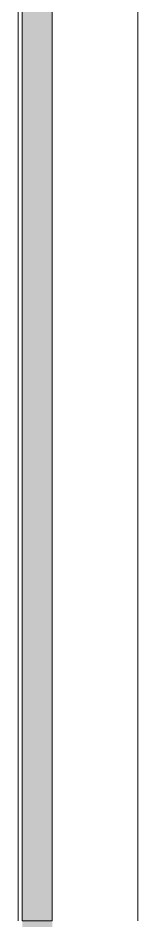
# Model space of a CAD drawing. Header units: millimetres. Extents: x 155927 to 295199, y -4084 to 97293.
# Drawn here: x 162751 to 162851, y 15708 to 16463 of the extents above; entities that cross this region are included whole.
import ezdxf

# ---------------------------------------------------------------- set-up
doc = ezdxf.new("R2010")
doc.units = ezdxf.units.MM
doc.header["$MEASUREMENT"] = 0
doc.layers.add('A-GLAZ-CURT', color=7, linetype='CONTINUOUS', lineweight=9)
doc.layers.add('A-GLAZ-CWMG', color=7, linetype='CONTINUOUS', lineweight=9)

msp = doc.modelspace()

# ---------------------------------------------------------------- hatches: boundary and pattern name
at = {"layer": 'A-GLAZ-CURT'}
for points in [[(162779.33, 15707.61), (162779.33, 16607.61), (162754.33, 16607.61), (162754.33, 15707.61)], [(162779.33, 15457.61), (162779.33, 15707.61), (162754.33, 15707.61), (162754.33, 15457.61)]]:
    msp.add_hatch(color=256, dxfattribs=at).paths.add_polyline_path(points, flags=0)

# ---------------------------------------------------------------- linework, layer by layer
at = {"layer": 'A-GLAZ-CURT', "lineweight": 20}
for p, q in [((162754.33, 16607.61), (162754.33, 15707.61)), ((162779.33, 15707.61), (162779.33, 16607.61)), ((162754.33, 15707.61), (162779.33, 15707.61))]:
    msp.add_line(p, q, dxfattribs=at)
at = {"layer": 'A-GLAZ-CWMG'}
for p, q in [((162750.83, 15707.61), (162750.83, 16607.61)), ((162850.83, 15707.61), (162850.83, 16607.61))]:
    msp.add_line(p, q, dxfattribs=at)

doc.saveas('drawing.dxf')
